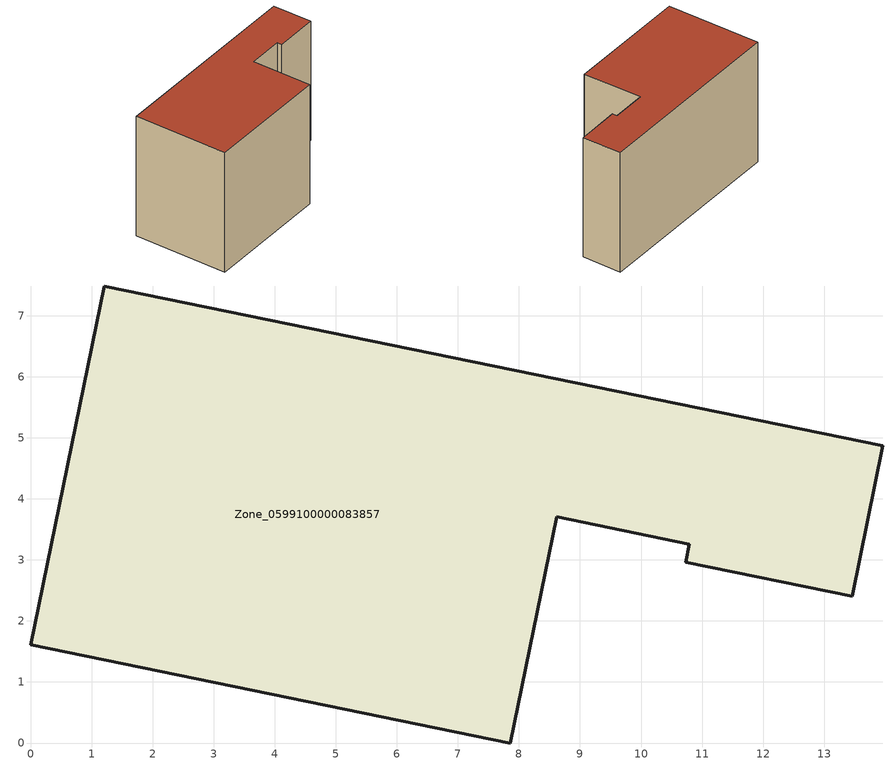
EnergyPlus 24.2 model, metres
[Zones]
Zone_0599100000083857
 floor ground (C_G): 13.96,4.87 13.46,2.41 10.73,2.96 10.79,3.26 8.62,3.71 7.86,0 0,1.61 1.2,7.49 z0
 wall outside (C_F): 1.2,7.49 0,1.61 7.86,0 8.62,3.71 10.79,3.26 10.73,2.96 13.46,2.41 13.96,4.87 1.2,7.49 z0:8.01
 roof outside (C_R): 13.96,4.87 1.2,7.49 0,1.61 7.86,0 8.62,3.71 10.79,3.26 10.73,2.96 13.46,2.41 z8.01
[BUILDING]
Pand.0599100000083857: North Axis=0; Terrain=City; Loads Convergence Tolerance Value=0.04; Temperature Convergence Tolerance Value=0.4; Solar Distribution=FullExterior; Maximum Number of Warmup Days=25; Minimum Number of Warmup Days=1
[Site:Location]
Rotterdam.The.Hague.AP_ZH_NLD Design_Conditions: Latitude=51.96; Longitude=4.45; Time Zone=1; Elevation=-4.5
[SITE:GROUNDTEMPERATURE:BUILDINGSURFACE]
18, 18, 18, 18, 18, 18, 18, 18, 18, 18, 18, 18
[MATERIAL] Thermal Absorptance=0.9; Solar Absorptance=0.7; Visible Absorptance=0.7
Name | Roughness | Thickness | Conductivity | Density | Specific Heat
G.TI.1975-1991 | MediumSmooth | 0.15 | 0.288461 | 540 | 1210
F.TI.1975-1991 | Rough | 0.3 | 0.230769 | 1920 | 840
R.TI.1975-1991 | MediumRough | 0.2 | 0.153846 | 1500 | 1000
[CONSTRUCTION]
C_G: G.TI.1975-1991
C_F: F.TI.1975-1991
C_R: R.TI.1975-1991
[ZONE]
Zone_0599100000083857: Type=1; Multiplier=1; Ceiling Height=Autocalculate; Volume=Autocalculate; Floor Area=autocalculate; Part of Total Floor Area=Yes
[ZONEINFILTRATION:DESIGNFLOWRATE]
Infil_Zone_0599100000083857: Zone or ZoneList or Space or SpaceList=Zone_0599100000083857; Schedule=AlwaysOn; Design Flow Rate Calculation Method=Flow/Area; Flow Rate per Floor Area=0.003; Constant Term Coefficient=1; Temperature Term Coefficient=0; Velocity Term Coefficient=0; Velocity Squared Term Coefficient=0
[HVACTEMPLATE:ZONE:IDEALLOADSAIRSYSTEM]
Zone_0599100000083857: Maximum Heating Supply Air Temperature=50; Minimum Cooling Supply Air Temperature=13; Maximum Heating Supply Air Humidity Ratio=0.0156; Minimum Cooling Supply Air Humidity Ratio=0.0077; Heating Limit=NoLimit; Cooling Limit=NoLimit; Dehumidification Control Type=ConstantSensibleHeatRatio; Cooling Sensible Heat Ratio=0.7; Dehumidification Setpoint=60; Humidification Control Type=None; Humidification Setpoint=30; Outdoor Air Method=None; Outdoor Air Flow Rate per Person=0.00944; Outdoor Air Flow Rate per Zone Floor Area=0; Outdoor Air Flow Rate per Zone=0; Demand Controlled Ventilation Type=None; Outdoor Air Economizer Type=NoEconomizer; Heat Recovery Type=None; Sensible Heat Recovery Effectiveness=0.7; Latent Heat Recovery Effectiveness=0.65
[ZONECONTROL:THERMOSTAT]
ThermostatControl_Zone_0599100000083857: Zone or ZoneList=Zone_0599100000083857; Control Type Schedule=DualSetpointControlType; Control 1=Thermostat_Zone_0599100000083857; Temperature Difference Between Cutout And Setpoint=0
[THERMOSTATSETPOINT:DUALSETPOINT]
Thermostat_Zone_0599100000083857: Heating Setpoint Temperature Schedule=HeatingSetpoint_Zone_0599100000083857; Cooling Setpoint Temperature Schedule=CoolingSetpoint_Zone_0599100000083857
[SCHEDULE:COMPACT]
HeatingSetpoint_Zone_0599100000083857: Through: 12/31, For: AllDays, Until: 24:00, 21
CoolingSetpoint_Zone_0599100000083857: Through: 12/31, For: AllDays, Until: 24:00, 24
DualSetpointControlType: Through: 12/31, For: AllDays, Until: 24:00, 4
AlwaysOn: Through: 12/31, For: AllDays, Until: 24:00, 1
